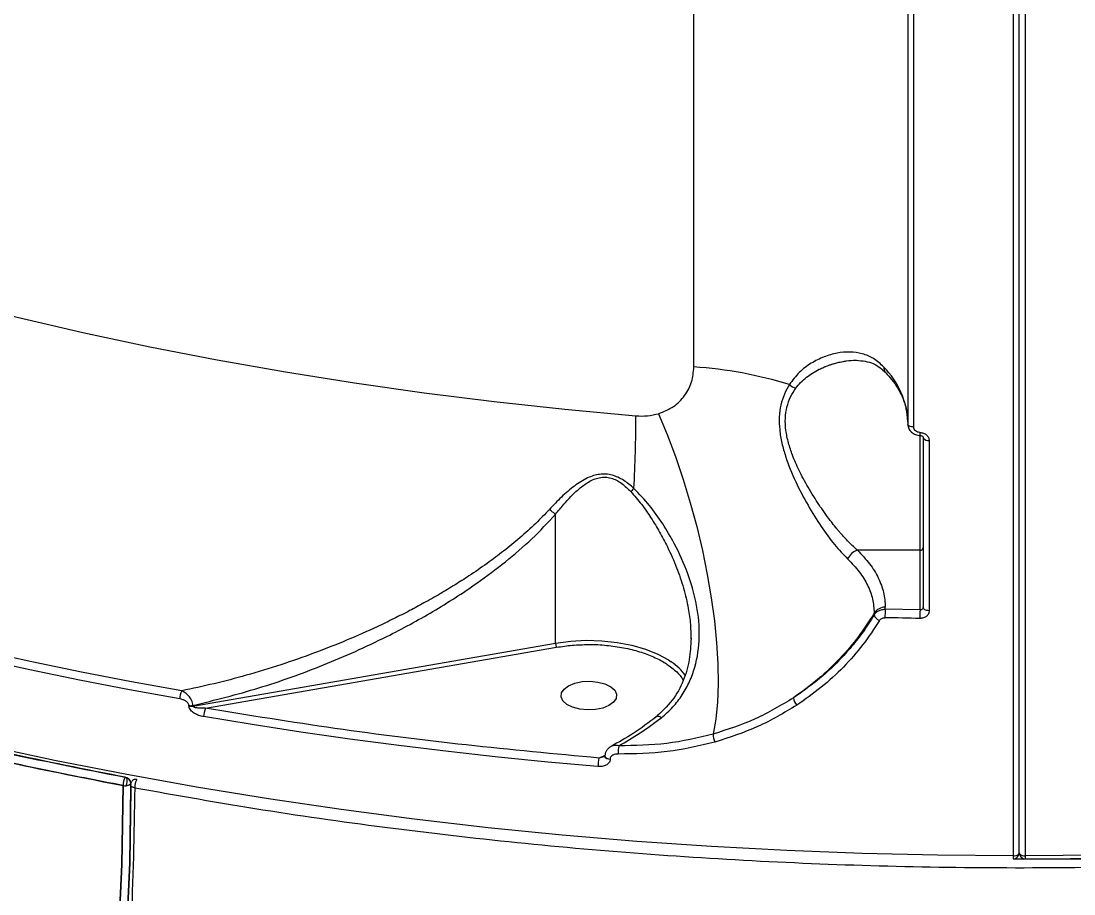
# Model space of a CAD drawing. Header units: millimetres. Extents: x -6332 to 8932, y -6739 to 7096.
# Drawn here: x -2007.4 to -1837.5, y -1686 to -1545.2 of the extents above; entities that cross this region are included whole.
import ezdxf

# ---------------------------------------------------------------- set-up
doc = ezdxf.new("R2010")
doc.units = ezdxf.units.MM
for name, color, linetype in [('DIKOM_ОБЪЕКТ', 7, 'Continuous'), ('DIKOM_РАЗМЕР_ЗОНА', 7, 'Continuous'), ('DIKOM_РАЗМЕР_ОБЪЕКТА', 7, 'Continuous')]:
    doc.layers.add(name, color=color, linetype=linetype)
doc.styles.add('style1', font='arial.ttf', dxfattribs={"width": 0.8})
doc.dimstyles.new('1-50', dxfattribs={"dimtxt": 300, "dimasz": 200, "dimexe": 100, "dimexo": 0, "dimgap": 100, "dimtad": 1, "dimtxsty": 'style1', "dimcen": 200, "dimclrd": 7, "dimclre": 7, "dimclrt": 7, "dimadec": 1, "dimazin": 2, "dimtfac": 1, "dimtmove": 0, "dimatfit": 2, "dimfxl": 0, "dimlwd": 25, "dimlwe": 18, "dimarcsym": 0})

# ---------------------------------------------------------------- blocks, each defined once
blk = doc.blocks.new('*D9')
at = {"layer": 'Defpoints', "color": 0, "transparency": 16777216}
for p in [(777.17, 5593.97), (-4228.73, -3389.78), (7301.72, -3389.78)]:
    blk.add_point(p, dxfattribs=at)
at = {"layer": 'DIKOM_РАЗМЕР_ОБЪЕКТА', "color": 7, "lineweight": 18, "transparency": 16777216}
for p, q in [((777.17, 5593.97), (7401.72, 5593.97)), ((-4228.73, -3389.78), (7401.72, -3389.78))]:
    blk.add_line(p, q, dxfattribs=at)
at = {"layer": 'DIKOM_РАЗМЕР_ОБЪЕКТА', "color": 7, "lineweight": 25, "transparency": 16777216}
blk.add_line((7301.72, 5393.97), (7301.72, -3189.78), dxfattribs=at)
at = {"layer": 'DIKOM_РАЗМЕР_ОБЪЕКТА', "color": 7, "transparency": 16777216}
for points in [[(7268.39, 5393.97), (7335.06, 5393.97), (7301.72, 5593.97)], [(7268.39, -3189.78), (7335.06, -3189.78), (7301.72, -3389.78)]]:
    blk.add_solid(points, dxfattribs=at)
at = {"layer": 'DIKOM_РАЗМЕР_ОБЪЕКТА', "color": 7, "transparency": 16777216, "insert": (7048.55, 1153.71), "char_height": 300, "attachment_point": 5, "rotation": 90, "style": 'style1'}
blk.add_mtext('9000', dxfattribs=at)
blk = doc.blocks.new('*D10')
at = {"layer": 'Defpoints', "color": 0, "transparency": 16777216}
for p in [(4034.78, 3636.59), (-4490.85, -1960.46), (4034.78, -5533.39)]:
    blk.add_point(p, dxfattribs=at)
at = {"layer": 'DIKOM_РАЗМЕР_ОБЪЕКТА', "color": 7, "lineweight": 18, "transparency": 16777216}
for p, q in [((4034.78, 3636.59), (4034.78, -5633.39)), ((-4490.85, -1960.46), (-4490.85, -5633.39))]:
    blk.add_line(p, q, dxfattribs=at)
at = {"layer": 'DIKOM_РАЗМЕР_ОБЪЕКТА', "color": 7, "lineweight": 25, "transparency": 16777216}
blk.add_line((-4290.85, -5533.39), (3834.78, -5533.39), dxfattribs=at)
at = {"layer": 'DIKOM_РАЗМЕР_ОБЪЕКТА', "color": 7, "transparency": 16777216}
for points in [[(-4290.85, -5500.05), (-4290.85, -5566.72), (-4490.85, -5533.39)], [(3834.78, -5500.05), (3834.78, -5566.72), (4034.78, -5533.39)]]:
    blk.add_solid(points, dxfattribs=at)
at = {"layer": 'DIKOM_РАЗМЕР_ОБЪЕКТА', "color": 7, "transparency": 16777216, "insert": (308.03, -5280.21), "char_height": 300, "attachment_point": 5, "style": 'style1'}
blk.add_mtext('8500', dxfattribs=at)
blk = doc.blocks.new('*D11')
at = {"layer": 'Defpoints', "color": 0, "transparency": 16777216}
for p in [(1114.35, 7096.35), (-4349.59, -4627.34), (8831.76, -4627.34)]:
    blk.add_point(p, dxfattribs=at)
at = {"layer": 'DIKOM_РАЗМЕР_ЗОНА', "color": 7, "lineweight": 18, "transparency": 16777216}
for p, q in [((1114.35, 7096.35), (8931.76, 7096.35)), ((-4349.59, -4627.34), (8931.76, -4627.34))]:
    blk.add_line(p, q, dxfattribs=at)
at = {"layer": 'DIKOM_РАЗМЕР_ЗОНА', "color": 7, "lineweight": 25, "transparency": 16777216}
blk.add_line((8831.76, 6896.35), (8831.76, -4427.34), dxfattribs=at)
at = {"layer": 'DIKOM_РАЗМЕР_ЗОНА', "color": 7, "transparency": 16777216}
for points in [[(8798.42, 6896.35), (8865.09, 6896.35), (8831.76, 7096.35)], [(8798.42, -4427.34), (8865.09, -4427.34), (8831.76, -4627.34)]]:
    blk.add_solid(points, dxfattribs=at)
at = {"layer": 'DIKOM_РАЗМЕР_ЗОНА', "color": 7, "transparency": 16777216, "insert": (8578.59, 1308.2), "char_height": 300, "attachment_point": 5, "rotation": 90, "style": 'style1'}
blk.add_mtext('11750', dxfattribs=at)
blk = doc.blocks.new('*D12')
at = {"layer": 'Defpoints', "color": 0, "transparency": 16777216}
for p in [(6134.38, 3354.85), (-6332, -2644.93), (6134.38, -6639)]:
    blk.add_point(p, dxfattribs=at)
at = {"layer": 'DIKOM_РАЗМЕР_ЗОНА', "color": 7, "lineweight": 18, "transparency": 16777216}
for p, q in [((6134.38, 3354.85), (6134.38, -6739)), ((-6332, -2644.93), (-6332, -6739))]:
    blk.add_line(p, q, dxfattribs=at)
at = {"layer": 'DIKOM_РАЗМЕР_ЗОНА', "color": 7, "lineweight": 25, "transparency": 16777216}
blk.add_line((-6132, -6639), (5934.38, -6639), dxfattribs=at)
at = {"layer": 'DIKOM_РАЗМЕР_ЗОНА', "color": 7, "transparency": 16777216}
for points in [[(-6132, -6605.67), (-6132, -6672.33), (-6332, -6639)], [(5934.38, -6605.67), (5934.38, -6672.33), (6134.38, -6639)]]:
    blk.add_solid(points, dxfattribs=at)
at = {"layer": 'DIKOM_РАЗМЕР_ЗОНА', "color": 7, "transparency": 16777216, "insert": (-98.81, -6385.83), "char_height": 300, "attachment_point": 5, "style": 'style1'}
blk.add_mtext('12500', dxfattribs=at)

msp = doc.modelspace()

# ---------------------------------------------------------------- linework, layer by layer
at = {"layer": 'DIKOM_ОБЪЕКТ', "color": 7, "linetype": 'Continuous', "lineweight": 15}
for p, q in [((-1847.333, -1264.969), (-1847.333, -1679.838)), ((-1846.33, -1679.323), (-1846.33, -1264.454)), ((-1845.328, -1679.838), (-1845.328, -1264.969)), ((-1898.833, -1600.97), (-1898.833, -1300.961)), ((-1864.33, -1538.999), (-1864.33, -1610.144)), ((-1863.371, -1539.514), (-1863.371, -1610.659)), ((-1862.33, -1630.537), (-1862.33, -1611.833)), ((-1861.83, -1612.335), (-1861.83, -1639.765)), ((-1860.865, -1612.85), (-1860.865, -1640.28)), ((-1921.142, -1645.512), (-1921.142, -1624.727)), ((-1862.33, -1630.537), (-1872.432, -1630.537)), ((-1862.33, -1640.165), (-1862.33, -1630.537)), ((-1869.727, -1640.667), (-1869.727, -1640.95)), ((-1867.943, -1640.036), (-1867.943, -1639.728)), ((-1862.33, -1640.165), (-1867.943, -1640.036)), ((-1979.672, -1655.68), (-1921.142, -1645.512)), ((-1977.631, -1656.025), (-1920.982, -1646.185)), ((-1980.311, -1655.68), (-1980.311, -1655.575)), ((-1979.672, -1655.575), (-1979.672, -1655.68)), ((-1913.181, -1663.631), (-1914.143, -1664.049)), ((-1913.192, -1663.709), (-1913.192, -1663.783)), ((-1912.35, -1664.292), (-1912.35, -1664.217)), ((-1990.318, -1667.239), (-1990.605, -1667.145)), ((-1989.764, -1668.356), (-1989.763, -1669.189)), ((-1847.075, -1680.289), (-1845.338, -1680.295)), ((-1847.04, -1680.32), (-1846.33, -1680.324))]:
    msp.add_line(p, q, dxfattribs=at)
at = {"layer": 'DIKOM_ОБЪЕКТ', "color": 7, "linetype": 'Continuous', "lineweight": 15, "flags": 128}
for points in [[(-2136.866, -1542.446), (-2129.166, -1546.95), (-2121.204, -1551.331), (-2112.986, -1555.585), (-2104.52, -1559.709), (-2095.814, -1563.697), (-2086.875, -1567.546), (-2077.713, -1571.253), (-2068.335, -1574.815), (-2058.751, -1578.228), (-2048.97, -1581.488), (-2039, -1584.594), (-2028.85, -1587.541), (-2018.531, -1590.327), (-2008.051, -1592.951), (-1997.422, -1595.407), (-1986.651, -1597.697), (-1975.75, -1599.816), (-1964.729, -1601.763), (-1953.597, -1603.536), (-1942.366, -1605.133), (-1931.045, -1606.552), (-1919.645, -1607.794), (-1908.178, -1608.856)], [(-1904.536, -1608.503), (-1903.129, -1611.884), (-1901.797, -1615.433), (-1900.552, -1619.113), (-1899.406, -1622.89), (-1898.371, -1626.727), (-1897.457, -1630.585), (-1896.673, -1634.424), (-1896.027, -1638.21), (-1895.525, -1641.903), (-1895.172, -1645.468), (-1894.972, -1648.869), (-1894.926, -1652.071), (-1895.036, -1655.045), (-1895.3, -1657.761), (-1895.714, -1660.191)], [(-1863.371, -1610.659), (-1863.56, -1610.645), (-1863.741, -1610.614), (-1863.907, -1610.565), (-1864.051, -1610.5), (-1864.17, -1610.423), (-1864.258, -1610.336), (-1864.312, -1610.242), (-1864.33, -1610.144)], [(-1981.486, -1653.207), (-1989.6, -1651.735), (-1997.655, -1650.178), (-2005.645, -1648.536), (-2013.569, -1646.809), (-2021.422, -1644.999), (-2029.201, -1643.106), (-2036.903, -1641.132), (-2044.525, -1639.076)], [(-1981.785, -1654.514), (-1989.917, -1653.039), (-1997.989, -1651.478), (-2005.998, -1649.832), (-2013.939, -1648.102), (-2021.809, -1646.288), (-2029.605, -1644.391), (-2037.325, -1642.412), (-2044.963, -1640.352)], [(-1860.865, -1640.28), (-1861.055, -1640.266), (-1861.237, -1640.235), (-1861.404, -1640.186), (-1861.549, -1640.122), (-1861.669, -1640.045), (-1861.757, -1639.957), (-1861.812, -1639.863), (-1861.83, -1639.765)], [(-1862.368, -1641.537), (-1863.072, -1641.522), (-1863.775, -1641.508), (-1864.479, -1641.493), (-1865.182, -1641.477), (-1865.885, -1641.46), (-1866.588, -1641.443), (-1867.292, -1641.425), (-1867.995, -1641.407)], [(-1921.142, -1645.512), (-1918.7, -1645.185), (-1916.189, -1645.055), (-1913.67, -1645.122), (-1911.2, -1645.388), (-1908.837, -1645.843), (-1906.637, -1646.48), (-1904.651, -1647.281), (-1902.925, -1648.229), (-1902.489, -1648.521)], [(-1918.039, -1651.972), (-1916.85, -1651.727), (-1915.575, -1651.664), (-1914.318, -1651.789), (-1913.179, -1652.091), (-1912.252, -1652.547), (-1911.612, -1653.118), (-1911.31, -1653.759), (-1911.371, -1654.418), (-1911.79, -1655.041), (-1912.533, -1655.579), (-1913.539, -1655.986), (-1914.728, -1656.232), (-1916.004, -1656.294), (-1917.261, -1656.169), (-1918.4, -1655.867), (-1919.327, -1655.412), (-1919.967, -1654.84), (-1920.269, -1654.2), (-1920.208, -1653.541), (-1919.789, -1652.917), (-1919.046, -1652.38), (-1918.039, -1651.972)], [(-1914.305, -1665.415), (-1922.383, -1664.691), (-1930.432, -1663.886), (-1938.448, -1663), (-1946.43, -1662.033), (-1954.373, -1660.987), (-1962.275, -1659.861), (-1970.133, -1658.655), (-1977.944, -1657.371)], [(-1847.333, -1679.838), (-1859.52, -1679.732), (-1871.696, -1679.443), (-1883.851, -1678.974), (-1895.974, -1678.322), (-1908.055, -1677.49), (-1920.085, -1676.477), (-1932.052, -1675.285), (-1943.947, -1673.915), (-1955.76, -1672.367), (-1967.481, -1670.644), (-1979.099, -1668.746), (-1990.606, -1666.676), (-2001.992, -1664.433), (-2013.246, -1662.023)], [(-1913.192, -1663.704), (-1913.156, -1663.847), (-1913.041, -1663.98), (-1912.858, -1664.093), (-1912.621, -1664.174), (-1912.35, -1664.217)], [(-1912.35, -1664.292), (-1912.621, -1664.248), (-1912.858, -1664.167), (-1913.041, -1664.056), (-1913.156, -1663.921), (-1913.192, -1663.783)], [(-1989.065, -1668.838), (-1989.243, -1668.795), (-1989.4, -1668.734), (-1989.531, -1668.658), (-1989.631, -1668.571), (-1989.697, -1668.475), (-1989.724, -1668.375), (-1989.725, -1668.351)], [(-1990.949, -1668.485), (-1991.162, -1681.208), (-1991.749, -1693.955), (-1992.709, -1706.719), (-1994.041, -1719.493), (-1995.746, -1732.265), (-1997.821, -1745.029), (-2000.265, -1757.777), (-2003.077, -1770.499), (-2006.254, -1783.188), (-2009.796, -1795.835), (-2013.698, -1808.433), (-2017.96, -1820.97), (-2022.578, -1833.443), (-2027.549, -1845.84), (-2032.869, -1858.154), (-2038.536, -1870.378), (-2044.545, -1882.503), (-2050.893, -1894.521), (-2057.576, -1906.424), (-2064.588, -1918.203), (-2071.926, -1929.853)], [(-2071.926, -1929.853), (-2064.588, -1918.203), (-2057.576, -1906.424), (-2050.893, -1894.521), (-2044.545, -1882.503), (-2038.536, -1870.378), (-2032.869, -1858.154), (-2027.549, -1845.84), (-2022.578, -1833.443), (-2017.96, -1820.97), (-2013.698, -1808.433), (-2009.796, -1795.835), (-2006.254, -1783.188), (-2003.077, -1770.499), (-2000.265, -1757.777), (-1997.821, -1745.029), (-1995.746, -1732.265), (-1994.041, -1719.493), (-1992.709, -1706.719), (-1991.749, -1693.955), (-1991.162, -1681.208), (-1990.949, -1668.485)], [(-1989.668, -1669.014), (-1989.879, -1680.93), (-1990.467, -1693.707), (-1991.429, -1706.503), (-1992.765, -1719.306), (-1994.473, -1732.109), (-1996.553, -1744.904), (-1999.003, -1757.682), (-2001.821, -1770.434), (-2005.006, -1783.153), (-2008.556, -1795.831), (-2012.468, -1808.457), (-2016.74, -1821.026), (-2021.369, -1833.528), (-2026.351, -1845.955), (-2031.684, -1858.298), (-2037.365, -1870.551), (-2043.389, -1882.705), (-2049.752, -1894.751), (-2056.45, -1906.682), (-2063.479, -1918.49), (-2070.835, -1930.168)], [(-1989.667, -1668.773), (-1989.879, -1680.932), (-1990.467, -1693.71), (-1991.429, -1706.505), (-1992.765, -1719.308), (-1994.473, -1732.111), (-1996.553, -1744.905), (-1999.003, -1757.683), (-2001.821, -1770.435), (-2005.006, -1783.153), (-2008.556, -1795.831), (-2012.468, -1808.457), (-2016.74, -1821.026), (-2021.368, -1833.528), (-2026.351, -1845.954), (-2031.684, -1858.297), (-2037.364, -1870.55), (-2043.388, -1882.703), (-2049.751, -1894.749), (-2056.449, -1906.68), (-2063.478, -1918.488), (-2070.834, -1930.165)], [(-2070.834, -1930.165), (-2063.478, -1918.488), (-2056.449, -1906.68), (-2049.751, -1894.749), (-2043.388, -1882.703), (-2037.364, -1870.55), (-2031.684, -1858.297), (-2026.351, -1845.954), (-2021.368, -1833.528), (-2016.74, -1821.026), (-2012.468, -1808.457), (-2008.556, -1795.831), (-2005.006, -1783.153), (-2001.821, -1770.435), (-1999.003, -1757.683), (-1996.553, -1744.905), (-1994.473, -1732.111), (-1992.765, -1719.308), (-1991.429, -1706.505), (-1990.467, -1693.71), (-1989.879, -1680.932), (-1989.667, -1668.773)], [(-1833.14, -1679.732), (-1845.328, -1679.838)]]:
    msp.add_lwpolyline(points, dxfattribs=at)
at = {"layer": 'DIKOM_ОБЪЕКТ', "color": 7, "linetype": 'Continuous', "lineweight": 15}
for centre, radius, start, end in [((-1903.291, -1668.336), 67.513, 72.88622, 86.21369), ((-1877.445, -1610.279), 13.123, 2.07258, 45.13811), ((-1866.871, -1601.012), 1.317, 178.48274, 221.46292), ((-1881.519, -1601.596), 2.923, 229.31653, 252.89096), ((-2136.022, -1608.427), 227.844, 356.94605, 359.892), ((-1860.038, -1611.688), 2.335, 176.27931, 188.22099), ((-1861.003, -1611.883), 0.977, 214.09498, 278.15663), ((-1931.598, -1597.743), 32.471, 314.06839, 315.34342), ((-1871.707, -1632.956), 2.525, 106.67843, 156.22413), ((-1862.297, -1630.069), 0.469, 265.97546, 355.29458), ((-1868.002, -1641.78), 2.053, 88.35617, 147.17669), ((-1868.469, -1640.621), 1.301, 194.64044, 251.16265), ((-1851.074, -1641.357), 16.921, 175.52035, 180.16857), ((-1839.401, -1641.489), 22.968, 176.69519, 180.1181), ((-1907.294, -1655.708), 8.645, 34.65451, 56.23193), ((-1978.836, -1654.5), 2.949, 153.98151, 180.2682), ((-1880.888, -1654.19), 1.891, 184.78497, 224.92775), ((-1979.991, -1653.739), 1.863, 260.13085, 279.86915), ((-1979.991, -1653.793), 1.913, 260.39224, 279.60776), ((-1975.031, -1657.34), 2.913, 153.16988, 180.62686), ((-1893.013, -1660.33), 2.704, 177.07008, 205.30406), ((-1906.247, -1663.019), 4.808, 168.59828, 184.53037), ((-1908.821, -1665.372), 5.485, 166.03744, 180.44192), ((-1988.282, -1668.456), 2.667, 150.55444, 180.6163), ((-1990.588, -1667.149), 1.383, 254.87517, 311.86427), ((-1990.792, -1668.259), 1.13, 4.0429, 80.44005), ((-1993.195, -1667.623), 2.903, 342.22019, 7.60139), ((-1990.477, -1667.283), 1.228, 272.12847, 304.77273), ((-1990.598, -1666.571), 1.945, 259.60083, 274.91647), ((-1847.324, -1678.027), 1.811, 269.73284, 285.83025), ((-1801.793, -1679.968), 45.54, 179.83621, 180.44575), ((-1846.9, -1679.188), 0.585, 276.82851, 346.68231), ((-1845.761, -1679.188), 0.585, 193.31769, 263.17149), ((-1845.336, -1678.027), 1.811, 254.16975, 270.26716), ((-1890.867, -1679.968), 45.54, 359.55425, 0.16379)]:
    msp.add_arc(centre, radius, start, end, dxfattribs=at)
for points, knots in [([(-1989.065, -1668.838), (-1982.198, -1670.058), (-1968.453, -1672.5), (-1947.385, -1675.459), (-1926.034, -1677.895), (-1904.424, -1679.746), (-1882.62, -1681.02), (-1860.68, -1681.704), (-1838.663, -1681.797), (-1816.63, -1681.293), (-1794.641, -1680.192), (-1775.227, -1678.685), (-1758.34, -1676.982), (-1743.897, -1675.251), (-1729.435, -1673.238), (-1714.977, -1670.935), (-1700.544, -1668.338), (-1686.163, -1665.442), (-1669.92, -1661.809), (-1651.925, -1657.279), (-1632.352, -1651.672), (-1613.137, -1645.452), (-1594.361, -1638.611), (-1580.175, -1632.815), (-1570.21, -1628.42), (-1564.197, -1625.665), (-1558.265, -1622.84), (-1552.418, -1619.946), (-1546.658, -1616.981), (-1540.989, -1613.95), (-1532.136, -1609.024), (-1520.422, -1602.008), (-1506.849, -1592.922), (-1494.494, -1583.689), (-1483.319, -1574.365), (-1472.985, -1564.672), (-1463.544, -1554.629), (-1455.049, -1544.256), (-1447.551, -1533.574), (-1441.097, -1522.608), (-1435.739, -1511.384), (-1431.513, -1499.928), (-1428.494, -1488.275), (-1426.617, -1476.552), (-1426.427, -1468.715), (-1426.332, -1464.83)], [0, 0, 0, 0, 0.0270202, 0.0540865, 0.081199, 0.1083578, 0.1355626, 0.1628137, 0.1901109, 0.2174544, 0.2448441, 0.2722798, 0.2904775, 0.3088652, 0.3274428, 0.3462104, 0.3651681, 0.3843157, 0.4036534, 0.4310437, 0.4588065, 0.4869413, 0.5154486, 0.5443283, 0.5542699, 0.5642498, 0.574268, 0.5843248, 0.5944205, 0.604554, 0.6147263, 0.6428954, 0.671355, 0.6974805, 0.7238465, 0.7504529, 0.7772995, 0.8043863, 0.831714, 0.8592813, 0.8870892, 0.9151379, 0.943426, 0.9719553, 1, 1, 1, 1]), ([(-2266.197, -1467.114), (-2266.173, -1469.119), (-2266.11, -1474.43), (-2265.019, -1483.043), (-2263.02, -1492.95), (-2260.03, -1503.028), (-2256.047, -1513.217), (-2251.019, -1523.456), (-2245.052, -1533.523), (-2238.154, -1543.419), (-2230.318, -1553.141), (-2221.713, -1562.508), (-2212.409, -1571.503), (-2202.507, -1580.094), (-2191.883, -1588.416), (-2180.568, -1596.448), (-2168.324, -1604.351), (-2155.104, -1612.107), (-2140.851, -1619.688), (-2125.845, -1626.93), (-2110.163, -1633.783), (-2093.894, -1640.218), (-2077.418, -1646.1), (-2060.779, -1651.461), (-2044.007, -1656.33), (-2026.765, -1660.804), (-2009.097, -1664.911), (-1997.005, -1667.292), (-1990.949, -1668.485)], [0, 0, 0, 0, 0.0229494, 0.0607927, 0.0987699, 0.1369632, 0.1774628, 0.2177245, 0.2578474, 0.2979273, 0.3380578, 0.378335, 0.4165343, 0.4547209, 0.4926939, 0.5305351, 0.5683249, 0.608437, 0.6486758, 0.6891402, 0.7296713, 0.7699582, 0.8100936, 0.8478833, 0.885703, 0.9236324, 0.9617533, 1, 1, 1, 1]), ([(-1990.949, -1668.485), (-1995.113, -1667.675), (-2003.643, -1666.016), (-2016.534, -1663.191), (-2029.836, -1660.017), (-2042.91, -1656.593), (-2055.705, -1652.95), (-2067.648, -1649.271), (-2075.912, -1646.53), (-2080.544, -1644.932), (-2082.006, -1644.424), (-2083.469, -1643.91), (-2084.934, -1643.392), (-2086.4, -1642.867), (-2091.489, -1641.032), (-2099.79, -1637.908), (-2110.793, -1633.458), (-2120.69, -1629.185), (-2129.536, -1625.131), (-2137.384, -1621.335), (-2144.286, -1617.83), (-2150.289, -1614.645), (-2155.439, -1611.807), (-2159.599, -1609.436), (-2162.884, -1607.513), (-2165.323, -1606.055), (-2166.97, -1605.059), (-2167.87, -1604.504), (-2168.218, -1604.293), (-2168.36, -1604.203), (-2168.422, -1604.167), (-2168.447, -1604.15), (-2168.459, -1604.144), (-2168.464, -1604.14), (-2168.467, -1604.138), (-2172.074, -1601.588), (-2179.355, -1597.387), (-2189.221, -1590.3), (-2198.265, -1583.481), (-2206.127, -1576.986), (-2212.968, -1570.901), (-2217.512, -1566.554), (-2220.392, -1563.676), (-2221.817, -1562.223), (-2223.206, -1560.781), (-2224.558, -1559.351), (-2225.875, -1557.931), (-2229.947, -1553.461), (-2236.3, -1545.888), (-2244.05, -1535.109), (-2250.554, -1524.325), (-2255.949, -1513.58), (-2258.62, -1506.382), (-2259.944, -1502.815)], [0, 0, 0, 0, 0.0304209, 0.0623318, 0.0957329, 0.1306245, 0.1625619, 0.1956529, 0.2257287, 0.2297334, 0.2337532, 0.2377888, 0.2418394, 0.2459058, 0.2499873, 0.2842984, 0.3161635, 0.3455816, 0.3725529, 0.3970774, 0.419155, 0.4387855, 0.4559684, 0.4707046, 0.4811926, 0.4899535, 0.4962344, 0.4985747, 0.4995222, 0.4999234, 0.5000964, 0.5001721, 0.5002054, 0.5002202, 0.5002264, 0.5002316, 0.5398576, 0.5779845, 0.6146114, 0.6497397, 0.6794118, 0.707924, 0.7151988, 0.722395, 0.7295116, 0.7365482, 0.7435047, 0.7503817, 0.8020676, 0.8528722, 0.9027952, 0.951838, 1, 1, 1, 1]), ([(-1845.329, -1680.317), (-1841.793, -1680.303), (-1836.665, -1680.282), (-1828.902, -1680.144), (-1821.935, -1679.972), (-1813.623, -1679.681), (-1804.887, -1679.284), (-1795.739, -1678.764), (-1786.308, -1678.121), (-1776.67, -1677.344), (-1766.884, -1676.435), (-1756.993, -1675.389), (-1747.035, -1674.207), (-1737.038, -1672.885), (-1727.026, -1671.426), (-1717.02, -1669.828), (-1707.038, -1668.09), (-1697.095, -1666.216), (-1687.207, -1664.204), (-1677.386, -1662.055), (-1667.645, -1659.771), (-1657.994, -1657.353), (-1648.444, -1654.805), (-1639.005, -1652.123), (-1629.687, -1649.314), (-1620.497, -1646.378), (-1611.446, -1643.315), (-1602.539, -1640.13), (-1593.787, -1636.823), (-1585.195, -1633.398), (-1576.77, -1629.857), (-1568.521, -1626.201), (-1560.453, -1622.435), (-1552.573, -1618.558), (-1544.885, -1614.577), (-1537.398, -1610.49), (-1530.114, -1606.305), (-1523.042, -1602.019), (-1516.184, -1597.639), (-1509.546, -1593.167), (-1503.134, -1588.604), (-1496.95, -1583.956), (-1491.001, -1579.221), (-1485.288, -1574.408), (-1479.818, -1569.515), (-1474.592, -1564.547), (-1469.616, -1559.504), (-1464.892, -1554.393), (-1460.423, -1549.213), (-1456.213, -1543.969), (-1452.266, -1538.66), (-1448.584, -1533.293), (-1445.169, -1527.868), (-1442.032, -1522.385), (-1439.29, -1517.137), (-1437.732, -1513.698), (-1437.016, -1512.118)], [0, 0, 0, 0, 0.0188203, 0.0272906, 0.0413383, 0.0559454, 0.0716292, 0.0880073, 0.1049248, 0.1222589, 0.1399214, 0.1578473, 0.1759879, 0.1943055, 0.2127706, 0.2313595, 0.250054, 0.2688381, 0.2876992, 0.306627, 0.3256124, 0.3446476, 0.3637263, 0.3828432, 0.4019933, 0.4211723, 0.4403771, 0.459604, 0.4788506, 0.4981143, 0.517393, 0.5366852, 0.5559887, 0.5753029, 0.5946264, 0.6139585, 0.6332978, 0.6526452, 0.671999, 0.6913598, 0.7107284, 0.7301038, 0.7494877, 0.76888, 0.7882827, 0.8076966, 0.8271241, 0.8465661, 0.8660264, 0.8855058, 0.9050096, 0.9245392, 0.9440996, 0.9636956, 0.9833302, 1, 1, 1, 1]), ([(-2195.147, -1583.97), (-2194.678, -1584.351), (-2190.32, -1587.899), (-2181.163, -1594.31), (-2167.645, -1603.154), (-2153.149, -1611.596), (-2137.81, -1619.661), (-2121.642, -1627.312), (-2104.723, -1634.514), (-2087.154, -1641.229), (-2069.004, -1647.439), (-2050.275, -1653.152), (-2030.956, -1658.353), (-2011.089, -1663.089), (-1997.446, -1665.79), (-1990.605, -1667.145)], [0, 0, 0, 0, 0.0099118, 0.0922667, 0.1746793, 0.257272, 0.3398102, 0.4227123, 0.5057114, 0.5882058, 0.6702836, 0.7523077, 0.8345331, 0.9170258, 1, 1, 1, 1]), ([(-1990.605, -1667.145), (-1997.01, -1665.88), (-2009.798, -1663.356), (-2028.449, -1658.97), (-2046.62, -1654.174), (-2064.264, -1648.934), (-2081.39, -1643.263), (-2097.677, -1637.274), (-2113.152, -1630.993), (-2127.784, -1624.468), (-2141.805, -1617.61), (-2155.143, -1610.452), (-2168.065, -1602.862), (-2180.447, -1594.794), (-2189.388, -1588.552), (-2193.856, -1584.969), (-2194.654, -1584.33)], [0, 0, 0, 0, 0.0779132, 0.1555304, 0.2327541, 0.3097731, 0.3867688, 0.4639236, 0.5369827, 0.6104508, 0.6836616, 0.7565082, 0.8291473, 0.9061325, 0.9832402, 1, 1, 1, 1]), ([(-1868.188, -1600.977), (-1868.717, -1600.488), (-1869.771, -1599.514), (-1871.639, -1598.769), (-1873.634, -1598.487), (-1875.72, -1598.678), (-1877.84, -1599.286), (-1879.91, -1600.318), (-1881.894, -1601.742), (-1882.914, -1603.122), (-1883.424, -1603.812)], [0, 0, 0, 0, 0.1259286, 0.250887, 0.3755864, 0.5008461, 0.6251003, 0.750157, 0.8750385, 1, 1, 1, 1]), ([(-1882.378, -1604.389), (-1882.132, -1604.08), (-1881.606, -1603.422), (-1880.689, -1602.632), (-1879.669, -1601.923), (-1878.855, -1601.469), (-1878.227, -1601.169), (-1877.835, -1600.995), (-1877.4, -1600.818), (-1876.924, -1600.644), (-1876.551, -1600.522), (-1876.11, -1600.391), (-1875.575, -1600.247), (-1874.886, -1600.101), (-1873.916, -1599.955), (-1873.174, -1599.868), (-1872.645, -1599.898), (-1872.608, -1599.9)], [0, 0, 0, 0, 0.0990656, 0.2108498, 0.3088904, 0.421484, 0.4560245, 0.4943834, 0.5365467, 0.5825147, 0.632298, 0.6442478, 0.7090749, 0.7862896, 0.8419877, 0.9890789, 1, 1, 1, 1]), ([(-1872.609, -1599.894), (-1871.651, -1599.981), (-1869.81, -1600.15), (-1868.488, -1601.325), (-1867.854, -1601.888)], [0, 0, 0, 0, 0.5204802, 1, 1, 1, 1]), ([(-1904.536, -1608.503), (-1903.696, -1608.165), (-1902.018, -1607.489), (-1900.222, -1605.636), (-1899.05, -1603.432), (-1898.905, -1601.791), (-1898.833, -1600.97)], [0, 0, 0, 0, 0.2506954, 0.5004574, 0.7502489, 1, 1, 1, 1]), ([(-1867.869, -1601.892), (-1867.545, -1602.252), (-1866.816, -1603.062), (-1865.938, -1604.358), (-1865.181, -1605.775), (-1864.656, -1607.24), (-1864.359, -1608.588), (-1864.361, -1609.449), (-1864.362, -1609.804)], [0, 0, 0, 0, 0.1382299, 0.3116048, 0.4887916, 0.6721067, 0.8646694, 1, 1, 1, 1]), ([(-1883.424, -1603.812), (-1883.707, -1604.31), (-1884.273, -1605.305), (-1884.838, -1607.079), (-1885.106, -1609.028), (-1885.037, -1611.112), (-1884.67, -1613.247), (-1883.869, -1616.078), (-1882.452, -1619.522), (-1880.443, -1623.343), (-1878.303, -1626.763), (-1876.128, -1629.743), (-1874.721, -1631.207), (-1874.018, -1631.938)], [0, 0, 0, 0, 0.0636385, 0.1271872, 0.1905753, 0.2535748, 0.3167356, 0.3794266, 0.5039741, 0.6283837, 0.7519355, 0.8760818, 1, 1, 1, 1]), ([(-1872.432, -1630.537), (-1872.652, -1630.343), (-1873.113, -1629.936), (-1873.846, -1629.215), (-1874.439, -1628.589), (-1874.875, -1628.104), (-1875.14, -1627.804), (-1875.433, -1627.464), (-1875.902, -1626.904), (-1876.348, -1626.348), (-1876.711, -1625.88), (-1877.121, -1625.345), (-1877.753, -1624.487), (-1878.644, -1623.198), (-1879.526, -1621.839), (-1880.367, -1620.445), (-1881.153, -1619.038), (-1881.833, -1617.704), (-1882.422, -1616.43), (-1883.029, -1614.949), (-1883.608, -1613.213), (-1884.032, -1611.204), (-1884.134, -1609.235), (-1883.864, -1607.402), (-1883.269, -1605.754), (-1882.676, -1604.845), (-1882.378, -1604.389)], [0, 0, 0, 0, 0.0380177, 0.0795832, 0.1246711, 0.1379274, 0.1527148, 0.1690434, 0.186909, 0.2311046, 0.2435635, 0.2473906, 0.299585, 0.3495981, 0.3984101, 0.4517015, 0.4991408, 0.5441346, 0.5857491, 0.6240964, 0.6866582, 0.7493182, 0.8119162, 0.8744079, 0.9370928, 1, 1, 1, 1]), ([(-1908.178, -1608.856), (-1907.551, -1608.881), (-1906.299, -1608.932), (-1905.123, -1608.646), (-1904.536, -1608.503)], [0, 0, 0, 0, 0.5004597, 1, 1, 1, 1]), ([(-1864.314, -1610.235), (-1864.279, -1610.469), (-1864.21, -1610.934), (-1863.744, -1611.525), (-1863.201, -1611.85), (-1862.719, -1611.995), (-1862.472, -1612.013), (-1862.349, -1612.021)], [0, 0, 0, 0, 0.2548089, 0.5064839, 0.7541834, 0.8773795, 1, 1, 1, 1]), ([(-1862.368, -1611.536), (-1862.5, -1611.52), (-1862.762, -1611.489), (-1863.093, -1611.285), (-1863.325, -1610.997), (-1863.356, -1610.771), (-1863.371, -1610.659)], [0, 0, 0, 0, 0.2507319, 0.5002126, 0.7500035, 1, 1, 1, 1]), ([(-1518.054, -1612.192), (-1519.167, -1613.215), (-1523.811, -1617.485), (-1533.01, -1624.639), (-1543.777, -1632.322), (-1553.231, -1638.436), (-1560.996, -1643.159), (-1568.981, -1647.717), (-1577.169, -1652.116), (-1585.547, -1656.349), (-1594.101, -1660.421), (-1603.602, -1664.678), (-1614.101, -1669.072), (-1625.64, -1673.546), (-1637.374, -1677.751), (-1649.274, -1681.697), (-1661.32, -1685.377), (-1673.715, -1688.864), (-1686.456, -1692.143), (-1699.533, -1695.204), (-1712.691, -1697.99), (-1725.905, -1700.502), (-1739.152, -1702.748), (-1753.579, -1704.903), (-1769.201, -1706.894), (-1786.016, -1708.638), (-1802.802, -1709.987), (-1819.521, -1710.954), (-1837.778, -1711.603), (-1857.576, -1711.812), (-1878.875, -1711.428), (-1900.013, -1710.491), (-1913.935, -1709.375), (-1920.882, -1708.818)], [0, 0, 0, 0, 0.0144313, 0.0602185, 0.1054079, 0.1309642, 0.1563259, 0.1814916, 0.206463, 0.2312385, 0.2558198, 0.2802058, 0.3109904, 0.341471, 0.3716465, 0.4015183, 0.4310848, 0.4603473, 0.4909716, 0.5213072, 0.5513543, 0.5811124, 0.6105821, 0.6397627, 0.6763715, 0.7126504, 0.7485997, 0.784219, 0.8195083, 0.8649034, 0.9101172, 0.9551499, 1, 1, 1, 1]), ([(-1862.368, -1611.536), (-1862.171, -1611.559), (-1861.778, -1611.606), (-1861.281, -1611.912), (-1860.933, -1612.343), (-1860.887, -1612.681), (-1860.865, -1612.85)], [0, 0, 0, 0, 0.2506341, 0.5002516, 0.7499278, 1, 1, 1, 1]), ([(-1862.349, -1612.021), (-1862.268, -1612.03), (-1862.111, -1612.045), (-1861.933, -1612.15), (-1861.822, -1612.285), (-1861.817, -1612.381), (-1861.814, -1612.428)], [0, 0, 0, 0, 0.2683301, 0.522191, 0.7651174, 1, 1, 1, 1]), ([(-1908.501, -1620.565), (-1908.773, -1620.325), (-1909.293, -1619.866), (-1910.154, -1619.253), (-1911.052, -1618.754), (-1912.029, -1618.394), (-1913.038, -1618.224), (-1914.05, -1618.261), (-1915.041, -1618.485), (-1916.447, -1619.036), (-1918.216, -1620.174), (-1920.237, -1621.917), (-1921.506, -1623.266), (-1922.142, -1623.941)], [0, 0, 0, 0, 0.0657054, 0.125502, 0.1908477, 0.2509931, 0.3133715, 0.3761992, 0.4361052, 0.5015216, 0.657878, 0.8285139, 1, 1, 1, 1]), ([(-1921.142, -1624.727), (-1920.707, -1624.186), (-1919.919, -1623.204), (-1918.658, -1621.825), (-1917.359, -1620.587), (-1916.106, -1619.647), (-1914.995, -1619.083), (-1914.09, -1618.794), (-1913.148, -1618.704), (-1912.197, -1618.857), (-1911.292, -1619.227), (-1910.184, -1619.919), (-1909.477, -1620.617), (-1909.014, -1621.074)], [0, 0, 0, 0, 0.1375824, 0.2496446, 0.373837, 0.4983092, 0.5646414, 0.6235507, 0.6870736, 0.7493943, 0.8086622, 0.874733, 1, 1, 1, 1]), ([(-1904.073, -1657.54), (-1903.434, -1656.979), (-1902.163, -1655.865), (-1900.662, -1653.881), (-1899.478, -1651.728), (-1898.355, -1648.652), (-1897.768, -1644.531), (-1898.23, -1639.422), (-1899.666, -1634.334), (-1901.652, -1629.932), (-1903.826, -1626.267), (-1905.949, -1623.239), (-1907.648, -1621.459), (-1908.501, -1620.565)], [0, 0, 0, 0, 0.0629787, 0.1251274, 0.187615, 0.2502781, 0.3749757, 0.4992967, 0.6242157, 0.7485956, 0.8323158, 0.9158055, 1, 1, 1, 1]), ([(-1909.014, -1621.074), (-1908.425, -1621.747), (-1907.25, -1623.09), (-1905.73, -1625.304), (-1904.336, -1627.598), (-1902.926, -1630.276), (-1901.602, -1633.284), (-1900.464, -1636.618), (-1899.739, -1639.692), (-1899.346, -1642.431), (-1899.314, -1644.045), (-1899.298, -1644.8)], [0, 0, 0, 0, 0.1010907, 0.2016747, 0.3024885, 0.4036732, 0.5432035, 0.6746995, 0.8065663, 0.9095414, 1, 1, 1, 1]), ([(-1922.142, -1623.941), (-1922.871, -1624.704), (-1924.387, -1626.289), (-1926.873, -1628.523), (-1929.497, -1630.67), (-1932.254, -1632.722), (-1934.881, -1634.524), (-1937.421, -1636.149), (-1939.834, -1637.603), (-1942.276, -1638.99), (-1944.753, -1640.318), (-1947.27, -1641.597), (-1950.618, -1643.206), (-1954.892, -1645.093), (-1960.085, -1647.148), (-1965.532, -1649.053), (-1970.94, -1650.697), (-1976.272, -1652.106), (-1979.744, -1652.839), (-1981.486, -1653.207)], [0, 0, 0, 0, 0.0475327, 0.0988163, 0.1492377, 0.1985448, 0.2514758, 0.290575, 0.3321931, 0.3763703, 0.4151134, 0.4568718, 0.5016845, 0.5801495, 0.664773, 0.7508846, 0.8385466, 0.9190223, 1, 1, 1, 1]), ([(-1921.144, -1624.721), (-1921.307, -1624.608), (-1921.631, -1624.382), (-1921.972, -1624.088), (-1922.142, -1623.941)], [0, 0, 0, 0, 0.5001002, 1, 1, 1, 1]), ([(-1979.672, -1655.575), (-1976.121, -1654.69), (-1969.029, -1652.924), (-1958.557, -1649.151), (-1949.172, -1644.967), (-1940.911, -1640.497), (-1934.523, -1636.421), (-1929.216, -1632.445), (-1924.909, -1628.77), (-1922.389, -1626.059), (-1921.144, -1624.721)], [0, 0, 0, 0, 0.166468, 0.3324425, 0.498773, 0.6240131, 0.7488531, 0.8337897, 0.9179389, 1, 1, 1, 1]), ([(-1921.142, -1624.727), (-1921.142, -1624.726), (-1921.142, -1624.724), (-1921.143, -1624.722), (-1921.144, -1624.721), (-1921.144, -1624.721)], [0, 0, 0, 0, 0.5284706, 0.7200253, 1, 1, 1, 1]), ([(-1872.432, -1630.537), (-1871.746, -1631.257), (-1870.376, -1632.695), (-1869.003, -1634.989), (-1868.108, -1637.339), (-1867.998, -1638.93), (-1867.943, -1639.728)], [0, 0, 0, 0, 0.2511943, 0.5017551, 0.750165, 1, 1, 1, 1]), ([(-1874.018, -1631.938), (-1873.363, -1632.621), (-1872.054, -1633.984), (-1870.741, -1636.161), (-1869.885, -1638.396), (-1869.78, -1639.908), (-1869.727, -1640.667)], [0, 0, 0, 0, 0.2513153, 0.5018752, 0.7502613, 1, 1, 1, 1]), ([(-1869.727, -1640.667), (-1870.542, -1641.939), (-1872.184, -1644.503), (-1875.252, -1648.06), (-1878.739, -1651.415), (-1881.422, -1653.365), (-1882.773, -1654.347)], [0, 0, 0, 0, 0.2440532, 0.4920502, 0.744045, 1, 1, 1, 1]), ([(-1869.727, -1640.95), (-1870.296, -1641.849), (-1871.415, -1643.615), (-1873.337, -1646.066), (-1875.783, -1648.767), (-1878.85, -1651.612), (-1881.482, -1653.448), (-1882.773, -1654.347)], [0, 0, 0, 0, 0.17314, 0.3402554, 0.5013775, 0.7555291, 1, 1, 1, 1]), ([(-1869.727, -1640.95), (-1869.658, -1640.85), (-1869.505, -1640.627), (-1869.135, -1640.334), (-1868.606, -1640.083), (-1868.174, -1640.052), (-1867.943, -1640.036)], [0, 0, 0, 0, 0.185775, 0.4143995, 0.685954, 1, 1, 1, 1]), ([(-1860.865, -1640.28), (-1860.888, -1640.448), (-1860.933, -1640.785), (-1861.282, -1641.204), (-1861.778, -1641.491), (-1862.172, -1641.522), (-1862.368, -1641.537)], [0, 0, 0, 0, 0.2503711, 0.5001928, 0.7500313, 1, 1, 1, 1]), ([(-1861.83, -1639.765), (-1861.837, -1639.82), (-1861.848, -1639.903), (-1861.911, -1639.999), (-1861.99, -1640.078), (-1862.095, -1640.134), (-1862.219, -1640.165), (-1862.292, -1640.165), (-1862.33, -1640.165)], [0, 0, 0, 0, 0.2443155, 0.3706222, 0.5000769, 0.7196651, 0.8523138, 1, 1, 1, 1]), ([(-1868.889, -1641.852), (-1869.746, -1643.174), (-1871.46, -1645.816), (-1874.643, -1649.41), (-1878.19, -1652.715), (-1880.881, -1654.588), (-1882.227, -1655.525)], [0, 0, 0, 0, 0.2506503, 0.5013131, 0.7505932, 1, 1, 1, 1]), ([(-1868.889, -1641.852), (-1868.84, -1641.786), (-1868.743, -1641.654), (-1868.524, -1641.51), (-1868.271, -1641.417), (-1868.087, -1641.41), (-1867.995, -1641.407)], [0, 0, 0, 0, 0.250883, 0.5006144, 0.7501633, 1, 1, 1, 1]), ([(-1921.142, -1645.512), (-1921.14, -1645.572), (-1921.135, -1645.691), (-1921.098, -1645.89), (-1921.045, -1646.07), (-1921.003, -1646.147), (-1920.982, -1646.185)], [0, 0, 0, 0, 0.2504184, 0.4999046, 0.7502799, 1, 1, 1, 1]), ([(-1920.982, -1646.185), (-1920.145, -1646.056), (-1918.458, -1645.797), (-1916.698, -1645.76), (-1915.81, -1645.741)], [0, 0, 0, 0, 0.4957234, 1, 1, 1, 1]), ([(-1915.81, -1645.741), (-1915.785, -1645.74), (-1914.826, -1645.702), (-1912.903, -1645.847), (-1910.151, -1646.215), (-1907.569, -1646.858), (-1905.306, -1647.711), (-1903.717, -1648.503), (-1903.025, -1649.04), (-1902.836, -1649.187)], [0, 0, 0, 0, 0.0048882, 0.1903483, 0.3787508, 0.5671781, 0.7526285, 0.9324336, 1, 1, 1, 1]), ([(-1899.289, -1644.739), (-1899.343, -1645.891), (-1899.452, -1648.252), (-1900.458, -1651.64), (-1902.199, -1654.908), (-1904.102, -1656.648), (-1905.078, -1657.54)], [0, 0, 0, 0, 0.2318623, 0.4752189, 0.7308814, 1, 1, 1, 1]), ([(-1902.836, -1649.187), (-1902.526, -1649.407), (-1901.706, -1649.989), (-1900.941, -1650.797), (-1900.637, -1651.391), (-1900.555, -1651.552)], [0, 0, 0, 0, 0.3067334, 0.8120444, 1, 1, 1, 1]), ([(-1980.311, -1655.575), (-1980.313, -1655.54), (-1980.318, -1655.468), (-1980.368, -1655.322), (-1980.476, -1655.154), (-1980.656, -1654.982), (-1980.931, -1654.795), (-1981.314, -1654.618), (-1981.628, -1654.549), (-1981.785, -1654.514)], [0, 0, 0, 0, 0.061289, 0.1253307, 0.2507128, 0.3691646, 0.5007938, 0.7503598, 1, 1, 1, 1]), ([(-1979.672, -1655.575), (-1979.688, -1655.43), (-1979.718, -1655.147), (-1979.89, -1654.719), (-1980.114, -1654.342), (-1980.447, -1653.925), (-1980.908, -1653.504), (-1981.296, -1653.304), (-1981.486, -1653.207)], [0, 0, 0, 0, 0.1499619, 0.292981, 0.4248394, 0.5486659, 0.7793378, 1, 1, 1, 1]), ([(-1882.773, -1654.347), (-1884.788, -1655.554), (-1888.819, -1657.968), (-1893.416, -1659.45), (-1895.714, -1660.191)], [0, 0, 0, 0, 0.4999856, 1, 1, 1, 1]), ([(-1977.944, -1657.371), (-1978.196, -1657.316), (-1978.699, -1657.206), (-1979.422, -1656.873), (-1979.962, -1656.461), (-1980.215, -1656.084), (-1980.298, -1655.852), (-1980.307, -1655.737), (-1980.311, -1655.68)], [0, 0, 0, 0, 0.2498974, 0.4995006, 0.7489625, 0.8743723, 0.9381634, 1, 1, 1, 1]), ([(-1977.631, -1656.025), (-1977.994, -1656.031), (-1978.539, -1656.039), (-1979.185, -1655.948), (-1979.507, -1655.858), (-1979.635, -1655.764), (-1979.668, -1655.715), (-1979.671, -1655.691), (-1979.672, -1655.68)], [0, 0, 0, 0, 0.4982747, 0.7484984, 0.909708, 0.9612624, 0.9817162, 1, 1, 1, 1]), ([(-1914.143, -1664.049), (-1921.299, -1663.385), (-1935.611, -1662.058), (-1956.812, -1659.379), (-1970.692, -1657.143), (-1977.631, -1656.025)], [0, 0, 0, 0, 0.3333155, 0.6666814, 1, 1, 1, 1]), ([(-1882.227, -1655.525), (-1884.288, -1656.757), (-1888.41, -1659.219), (-1893.109, -1660.73), (-1895.458, -1661.486)], [0, 0, 0, 0, 0.500003, 1, 1, 1, 1]), ([(-1843.36, -1680.303), (-1841.655, -1680.312), (-1832.621, -1680.365), (-1816.286, -1679.876), (-1794.466, -1678.811), (-1772.844, -1677.116), (-1751.463, -1674.862), (-1730.313, -1672.03), (-1709.428, -1668.62), (-1688.838, -1664.659), (-1668.773, -1660.08), (-1655.483, -1656.836), (-1649.081, -1654.949), (-1649.006, -1654.927)], [0, 0, 0, 0, 0.0252599, 0.1338663, 0.2421744, 0.3499788, 0.4577344, 0.5654191, 0.6736232, 0.7822323, 0.8908769, 0.998731, 1, 1, 1, 1]), ([(-1904.84, -1657.351), (-1906.096, -1658.301), (-1908.511, -1660.126), (-1911.003, -1661.504), (-1912.198, -1662.166)], [0, 0, 0, 0, 0.5202744, 1, 1, 1, 1]), ([(-1910.961, -1662.069), (-1909.793, -1661.405), (-1907.46, -1660.079), (-1905.201, -1658.386), (-1904.073, -1657.54)], [0, 0, 0, 0, 0.5009538, 1, 1, 1, 1]), ([(-1904.073, -1657.54), (-1904.235, -1657.455), (-1904.485, -1657.323), (-1904.73, -1657.323), (-1904.861, -1657.338), (-1904.888, -1657.397), (-1904.891, -1657.403)], [0, 0, 0, 0, 0.4637756, 0.7139525, 0.96968, 1, 1, 1, 1]), ([(-1895.458, -1661.486), (-1897.992, -1662.092), (-1903.06, -1663.305), (-1908.381, -1663.367), (-1911.041, -1663.399)], [0, 0, 0, 0, 0.4999994, 1, 1, 1, 1]), ([(-1895.714, -1660.191), (-1898.193, -1660.786), (-1903.151, -1661.975), (-1908.357, -1662.037), (-1910.961, -1662.068)], [0, 0, 0, 0, 0.4999506, 1, 1, 1, 1]), ([(-1912.204, -1662.188), (-1912.341, -1662.272), (-1912.616, -1662.44), (-1912.937, -1662.809), (-1913.151, -1663.239), (-1913.179, -1663.553), (-1913.192, -1663.704)], [0, 0, 0, 0, 0.255391, 0.511964, 0.7653197, 1, 1, 1, 1]), ([(-1910.961, -1662.068), (-1911.189, -1662.034), (-1911.64, -1661.967), (-1912.007, -1662.115), (-1912.189, -1662.188)], [0, 0, 0, 0, 0.5069247, 1, 1, 1, 1]), ([(-1912.35, -1664.292), (-1912.359, -1664.388), (-1912.378, -1664.583), (-1912.53, -1664.837), (-1912.746, -1665.05), (-1913.101, -1665.265), (-1913.629, -1665.429), (-1914.08, -1665.419), (-1914.305, -1665.415)], [0, 0, 0, 0, 0.1229388, 0.2503773, 0.372013, 0.5010621, 0.750296, 1, 1, 1, 1]), ([(-1913.327, -1663.804), (-1913.356, -1663.819), (-1913.614, -1663.951), (-1913.894, -1664.003), (-1914.143, -1664.049)], [0, 0, 0, 0, 0.1103742, 1, 1, 1, 1]), ([(-1913.192, -1663.729), (-1913.199, -1663.734), (-1913.226, -1663.759), (-1913.284, -1663.789), (-1913.328, -1663.812)], [0, 0, 0, 0, 0.2271179, 1, 1, 1, 1]), ([(-1911.041, -1663.399), (-1911.193, -1663.405), (-1911.498, -1663.417), (-1911.916, -1663.567), (-1912.194, -1663.785), (-1912.329, -1664.019), (-1912.343, -1664.152), (-1912.35, -1664.217)], [0, 0, 0, 0, 0.2497589, 0.499255, 0.748687, 0.8774382, 1, 1, 1, 1]), ([(-1990.605, -1667.145), (-1990.648, -1667.217), (-1990.717, -1667.332), (-1990.797, -1667.553), (-1990.853, -1667.747), (-1990.897, -1667.942), (-1990.938, -1668.202), (-1990.945, -1668.372), (-1990.949, -1668.485)], [0, 0, 0, 0, 0.2391917, 0.3811305, 0.4997925, 0.6416825, 0.7644368, 1, 1, 1, 1]), ([(-1989.665, -1668.179), (-1989.674, -1668.089), (-1989.691, -1667.906), (-1989.829, -1667.644), (-1990.036, -1667.403), (-1990.219, -1667.297), (-1990.318, -1667.239)], [0, 0, 0, 0, 0.2446507, 0.4999105, 0.7292377, 1, 1, 1, 1]), ([(-1989.536, -1667.782), (-1989.573, -1667.836), (-1989.666, -1667.973), (-1989.728, -1668.176), (-1989.716, -1668.313), (-1989.713, -1668.35)], [0, 0, 0, 0, 0.3244416, 0.8179985, 1, 1, 1, 1]), ([(-1988.725, -1667.498), (-1988.844, -1667.487), (-1989.03, -1667.47), (-1989.247, -1667.538), (-1989.386, -1667.612), (-1989.451, -1667.679), (-1989.48, -1667.708)], [0, 0, 0, 0, 0.4003599, 0.6308802, 0.8359138, 1, 1, 1, 1]), ([(-1988.725, -1667.498), (-1988.768, -1667.57), (-1988.836, -1667.685), (-1988.915, -1667.907), (-1988.97, -1668.101), (-1989.014, -1668.297), (-1989.054, -1668.556), (-1989.061, -1668.727), (-1989.065, -1668.838)], [0, 0, 0, 0, 0.2394458, 0.3813204, 0.4999026, 0.6423713, 0.7657199, 1, 1, 1, 1]), ([(-1989.065, -1668.838), (-1989.191, -1676.283), (-1989.443, -1691.173), (-1991.275, -1713.593), (-1994.168, -1736.018), (-1998.222, -1758.413), (-2003.398, -1780.73), (-2009.696, -1802.925), (-2017.1, -1824.954), (-2025.597, -1846.771), (-2035.163, -1868.336), (-2045.804, -1889.594), (-2057.408, -1910.543), (-2065.994, -1924.178), (-2070.287, -1930.996)], [0, 0, 0, 0, 0.0833316, 0.1666648, 0.2499998, 0.333332, 0.4166669, 0.4999991, 0.5833329, 0.6666668, 0.7500002, 0.8333318, 0.9166659, 1, 1, 1, 1]), ([(-1847.331, -1680.311), (-1847.247, -1680.31), (-1847.083, -1680.308), (-1846.817, -1680.201), (-1846.671, -1680.068), (-1846.584, -1679.989)], [0, 0, 0, 0, 0.2963437, 0.582732, 1, 1, 1, 1]), ([(-1846.584, -1679.989), (-1846.51, -1679.886), (-1846.404, -1679.736), (-1846.338, -1679.5), (-1846.339, -1679.384), (-1846.339, -1679.324)], [0, 0, 0, 0, 0.5202741, 0.7522018, 1, 1, 1, 1]), ([(-1846.317, -1679.332), (-1846.32, -1679.374), (-1846.329, -1679.496), (-1846.258, -1679.732), (-1846.144, -1679.893), (-1846.076, -1679.989)], [0, 0, 0, 0, 0.1770019, 0.5111803, 1, 1, 1, 1]), ([(-1846.076, -1679.989), (-1845.982, -1680.075), (-1845.846, -1680.199), (-1845.588, -1680.294), (-1845.431, -1680.337), (-1845.333, -1680.321), (-1845.326, -1680.32)], [0, 0, 0, 0, 0.4472461, 0.6455675, 0.9772537, 1, 1, 1, 1])]:
    msp.add_open_spline(points, degree=3, knots=knots, dxfattribs=at)

# ---------------------------------------------------------------- dimensions: what is measured, and where the dimension line sits
at = {"layer": 'DIKOM_РАЗМЕР_ЗОНА'}
dim = msp.add_linear_dim(base=(8831.757, -4627.344), p1=(1114.346, 7096.351), p2=(-4349.589, -4627.344), angle=90, text='11750', dimstyle='1-50', dxfattribs=at)
dim.commit()
dim.dimension.update_dxf_attribs({"geometry": '*D11', "text_midpoint": (8831.757, 1308.196), "dimtype": 160})
dim = msp.add_linear_dim(base=(6134.379, -6639), p1=(-6332, -2644.933), p2=(6134.379, 3354.853), text='12500', dimstyle='1-50', dxfattribs=at)
dim.commit()
dim.dimension.update_dxf_attribs({"geometry": '*D12', "text_midpoint": (-98.81, -6639), "dimtype": 160})
at = {"layer": 'DIKOM_РАЗМЕР_ОБЪЕКТА'}
dim = msp.add_linear_dim(base=(7301.722, -3389.779), p1=(777.17, 5593.968), p2=(-4228.728, -3389.779), angle=90, text='9000', dimstyle='1-50', dxfattribs=at)
dim.commit()
dim.dimension.update_dxf_attribs({"geometry": '*D9', "text_midpoint": (7301.722, 1153.714), "dimtype": 160})
dim = msp.add_linear_dim(base=(4034.777, -5533.386), p1=(-4490.848, -1960.464), p2=(4034.777, 3636.587), text='8500', dimstyle='1-50', dxfattribs=at)
dim.commit()
dim.dimension.update_dxf_attribs({"geometry": '*D10', "text_midpoint": (308.034, -5533.386), "dimtype": 160})

doc.saveas('drawing.dxf')
